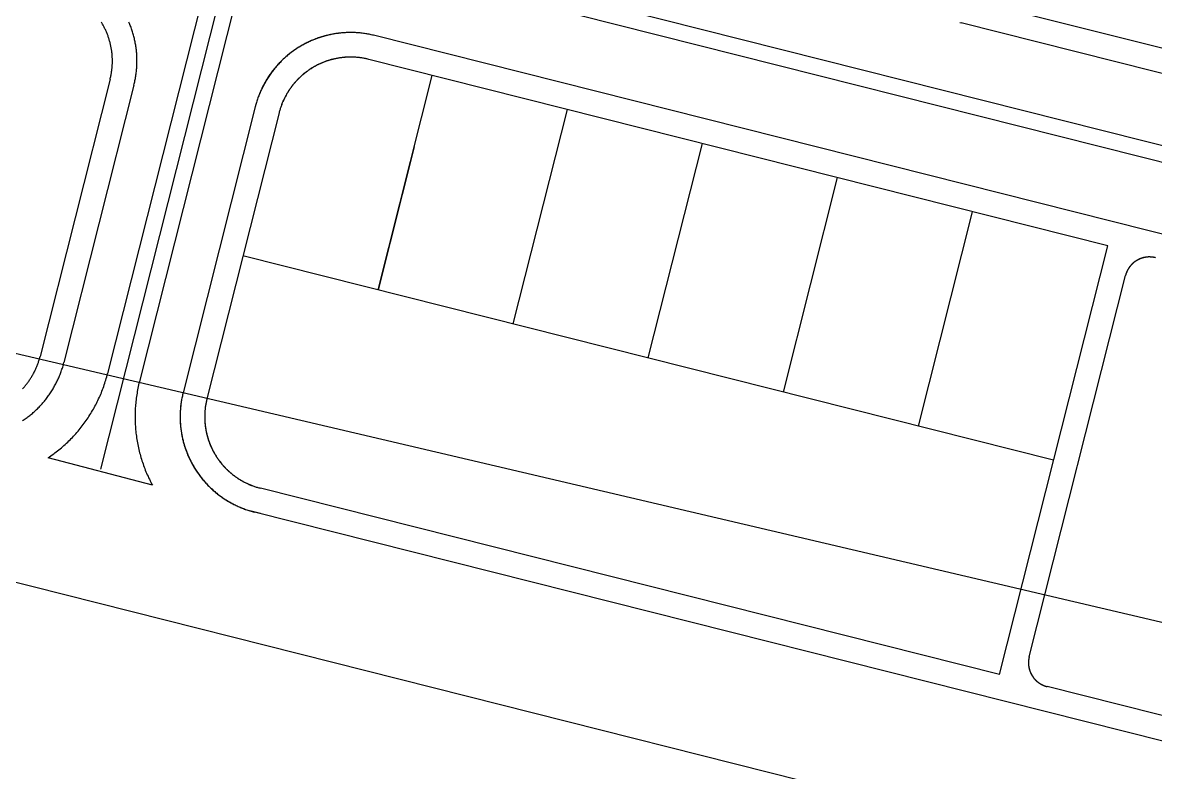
# Model space of a CAD drawing. Header units: metres. Extents: x 680594 to 684853, y 828874 to 830078.
# Drawn here: x 682967.7 to 683105.9, y 829437.3 to 829528.8 of the extents above; entities that cross this region are included whole.
import ezdxf

# ---------------------------------------------------------------- set-up
doc = ezdxf.new("R2010")
doc.units = ezdxf.units.M
doc.layers.add('PLOT_LINES', color=7, linetype='Continuous')

msp = doc.modelspace()

# ---------------------------------------------------------------- linework, layer by layer
at = {"layer": 'PLOT_LINES'}
for points in [[(683025.44, 829665.46), (682977.2, 829474.27)], [(683025.44, 829665.46), (682977.2, 829474.27)], [(683019.59, 829650.44), (682978.08, 829485.94)], [(683019.59, 829650.44), (682978.08, 829485.94)], [(683023.47, 829649.46), (682981.96, 829484.96)], [(683023.47, 829649.46), (682981.96, 829484.96)], [(683285.62, 829468.67), (683001.6, 829540.33)], [(683285.62, 829468.67), (683001.6, 829540.33)], [(683285.13, 829466.73), (683001.12, 829538.4)], [(683285.13, 829466.73), (683001.12, 829538.4)], [(683107.2, 829525.55), (683082.96, 829531.67)], [(683107.2, 829525.55), (683082.96, 829531.67)], [(682978.39, 829521.9), (682978.41, 829522.01), (682978.44, 829522.11), (682978.46, 829522.21), (682978.48, 829522.31), (682978.5, 829522.41), (682978.52, 829522.52), (682978.54, 829522.62), (682978.56, 829522.72), (682978.57, 829522.83), (682978.59, 829522.93), (682978.6, 829523.04), (682978.61, 829523.14), (682978.62, 829523.24), (682978.63, 829523.35), (682978.64, 829523.45), (682978.65, 829523.56), (682978.65, 829523.66), (682978.66, 829523.77), (682978.66, 829523.87), (682978.66, 829523.98), (682978.66, 829524.08), (682978.66, 829524.19), (682978.66, 829524.29), (682978.66, 829524.4), (682978.65, 829524.5), (682978.65, 829524.6), (682978.64, 829524.71), (682978.63, 829524.81), (682978.63, 829524.92), (682978.62, 829525.02), (682978.6, 829525.13), (682978.59, 829525.23), (682978.58, 829525.33), (682978.56, 829525.44), (682978.55, 829525.54), (682978.53, 829525.64), (682978.51, 829525.75), (682978.49, 829525.85), (682978.47, 829525.95), (682978.45, 829526.06), (682978.43, 829526.16), (682978.4, 829526.26), (682978.38, 829526.36), (682978.35, 829526.46), (682978.32, 829526.56), (682978.29, 829526.66), (682978.26, 829526.76), (682978.23, 829526.86), (682978.2, 829526.96), (682978.16, 829527.06), (682978.13, 829527.16), (682978.09, 829527.26), (682978.05, 829527.36), (682978.02, 829527.46), (682977.98, 829527.55), (682977.94, 829527.65), (682977.89, 829527.75), (682977.85, 829527.84), (682977.81, 829527.94), (682977.76, 829528.03), (682977.72, 829528.12), (682977.67, 829528.22), (682977.62, 829528.31), (682977.57, 829528.4), (682977.52, 829528.49), (682977.47, 829528.59), (682977.42, 829528.68), (682977.36, 829528.77), (682977.31, 829528.86)], [(682978.39, 829521.9), (682978.41, 829522.01), (682978.44, 829522.11), (682978.46, 829522.21), (682978.48, 829522.31), (682978.5, 829522.41), (682978.52, 829522.52), (682978.54, 829522.62), (682978.56, 829522.72), (682978.57, 829522.83), (682978.59, 829522.93), (682978.6, 829523.04), (682978.61, 829523.14), (682978.62, 829523.24), (682978.63, 829523.35), (682978.64, 829523.45), (682978.65, 829523.56), (682978.65, 829523.66), (682978.66, 829523.77), (682978.66, 829523.87), (682978.66, 829523.98), (682978.66, 829524.08), (682978.66, 829524.19), (682978.66, 829524.29), (682978.66, 829524.4), (682978.65, 829524.5), (682978.65, 829524.6), (682978.64, 829524.71), (682978.63, 829524.81), (682978.63, 829524.92), (682978.62, 829525.02), (682978.6, 829525.13), (682978.59, 829525.23), (682978.58, 829525.33), (682978.56, 829525.44), (682978.55, 829525.54), (682978.53, 829525.64), (682978.51, 829525.75), (682978.49, 829525.85), (682978.47, 829525.95), (682978.45, 829526.06), (682978.43, 829526.16), (682978.4, 829526.26), (682978.38, 829526.36), (682978.35, 829526.46), (682978.32, 829526.56), (682978.29, 829526.66), (682978.26, 829526.76), (682978.23, 829526.86), (682978.2, 829526.96), (682978.16, 829527.06), (682978.13, 829527.16), (682978.09, 829527.26), (682978.05, 829527.36), (682978.02, 829527.46), (682977.98, 829527.55), (682977.94, 829527.65), (682977.89, 829527.75), (682977.85, 829527.84), (682977.81, 829527.94), (682977.76, 829528.03), (682977.72, 829528.12), (682977.67, 829528.22), (682977.62, 829528.31), (682977.57, 829528.4), (682977.52, 829528.49), (682977.47, 829528.59), (682977.42, 829528.68), (682977.36, 829528.77), (682977.31, 829528.86)], [(682981.3, 829521.17), (682981.33, 829521.31), (682981.36, 829521.44), (682981.39, 829521.58), (682981.42, 829521.71), (682981.45, 829521.85), (682981.47, 829521.99), (682981.5, 829522.13), (682981.52, 829522.26), (682981.54, 829522.4), (682981.56, 829522.54), (682981.58, 829522.68), (682981.59, 829522.82), (682981.61, 829522.96), (682981.62, 829523.1), (682981.63, 829523.24), (682981.64, 829523.37), (682981.65, 829523.51), (682981.65, 829523.65), (682981.66, 829523.79), (682981.66, 829523.93), (682981.66, 829524.07), (682981.66, 829524.21), (682981.66, 829524.35), (682981.66, 829524.49), (682981.65, 829524.63), (682981.64, 829524.77), (682981.64, 829524.91), (682981.63, 829525.05), (682981.61, 829525.19), (682981.6, 829525.33), (682981.59, 829525.47), (682981.57, 829525.61), (682981.55, 829525.74), (682981.53, 829525.88), (682981.51, 829526.02), (682981.49, 829526.16), (682981.46, 829526.3), (682981.44, 829526.43), (682981.41, 829526.57), (682981.38, 829526.71), (682981.35, 829526.84), (682981.31, 829526.98), (682981.28, 829527.11), (682981.24, 829527.25), (682981.21, 829527.38), (682981.17, 829527.52), (682981.13, 829527.65), (682981.09, 829527.78), (682981.04, 829527.92), (682981, 829528.05), (682980.95, 829528.18), (682980.9, 829528.31), (682980.85, 829528.44), (682980.8, 829528.57), (682980.75, 829528.7), (682980.69, 829528.83)], [(682981.3, 829521.17), (682981.33, 829521.31), (682981.36, 829521.44), (682981.39, 829521.58), (682981.42, 829521.71), (682981.45, 829521.85), (682981.47, 829521.99), (682981.5, 829522.13), (682981.52, 829522.26), (682981.54, 829522.4), (682981.56, 829522.54), (682981.58, 829522.68), (682981.59, 829522.82), (682981.61, 829522.96), (682981.62, 829523.1), (682981.63, 829523.24), (682981.64, 829523.37), (682981.65, 829523.51), (682981.65, 829523.65), (682981.66, 829523.79), (682981.66, 829523.93), (682981.66, 829524.07), (682981.66, 829524.21), (682981.66, 829524.35), (682981.66, 829524.49), (682981.65, 829524.63), (682981.64, 829524.77), (682981.64, 829524.91), (682981.63, 829525.05), (682981.61, 829525.19), (682981.6, 829525.33), (682981.59, 829525.47), (682981.57, 829525.61), (682981.55, 829525.74), (682981.53, 829525.88), (682981.51, 829526.02), (682981.49, 829526.16), (682981.46, 829526.3), (682981.44, 829526.43), (682981.41, 829526.57), (682981.38, 829526.71), (682981.35, 829526.84), (682981.31, 829526.98), (682981.28, 829527.11), (682981.24, 829527.25), (682981.21, 829527.38), (682981.17, 829527.52), (682981.13, 829527.65), (682981.09, 829527.78), (682981.04, 829527.92), (682981, 829528.05), (682980.95, 829528.18), (682980.9, 829528.31), (682980.85, 829528.44), (682980.8, 829528.57), (682980.75, 829528.7), (682980.69, 829528.83)], [(683082.09, 829528.79), (683082.22, 829528.76)], [(683082.09, 829528.79), (683082.22, 829528.76)], [(683209.16, 829496.73), (683082.22, 829528.76)], [(683209.16, 829496.73), (683082.22, 829528.76)], [(683010.67, 829527.22), (683010.53, 829527.25), (683010.4, 829527.28), (683010.26, 829527.31), (683010.12, 829527.34), (683009.98, 829527.37), (683009.85, 829527.4), (683009.71, 829527.42), (683009.57, 829527.44), (683009.43, 829527.46), (683009.29, 829527.48), (683009.15, 829527.5), (683009.01, 829527.51), (683008.87, 829527.53), (683008.73, 829527.54), (683008.59, 829527.55), (683008.45, 829527.56), (683008.31, 829527.57), (683008.17, 829527.57), (683008.03, 829527.58), (683007.89, 829527.58), (683007.75, 829527.58), (683007.61, 829527.58), (683007.47, 829527.58), (683007.32, 829527.58), (683007.18, 829527.57), (683007.04, 829527.56), (683006.9, 829527.55), (683006.76, 829527.54), (683006.62, 829527.53), (683006.48, 829527.52), (683006.34, 829527.5), (683006.2, 829527.48), (683006.06, 829527.47), (683005.93, 829527.45), (683005.79, 829527.42), (683005.65, 829527.4), (683005.51, 829527.37), (683005.37, 829527.35), (683005.23, 829527.32), (683005.1, 829527.29), (683004.96, 829527.26), (683004.82, 829527.22), (683004.69, 829527.19), (683004.55, 829527.15), (683004.41, 829527.11), (683004.28, 829527.07), (683004.15, 829527.03), (683004.01, 829526.99), (683003.88, 829526.95), (683003.74, 829526.9), (683003.61, 829526.85), (683003.48, 829526.8), (683003.35, 829526.75), (683003.22, 829526.7), (683003.09, 829526.65), (683002.96, 829526.59), (683002.83, 829526.54), (683002.7, 829526.48), (683002.58, 829526.42), (683002.45, 829526.36), (683002.32, 829526.29), (683002.2, 829526.23), (683002.07, 829526.16), (683001.95, 829526.1), (683001.83, 829526.03), (683001.7, 829525.96), (683001.58, 829525.89), (683001.46, 829525.81), (683001.34, 829525.74), (683001.22, 829525.66), (683001.11, 829525.59), (683000.99, 829525.51), (683000.87, 829525.43), (683000.76, 829525.35), (683000.65, 829525.26), (683000.53, 829525.18), (683000.42, 829525.1), (683000.31, 829525.01), (683000.2, 829524.92), (683000.09, 829524.83), (682999.98, 829524.74), (682999.88, 829524.65), (682999.77, 829524.56), (682999.67, 829524.46), (682999.56, 829524.37), (682999.46, 829524.27), (682999.36, 829524.18), (682999.26, 829524.08), (682999.16, 829523.98), (682999.06, 829523.88), (682998.96, 829523.77), (682998.87, 829523.67), (682998.77, 829523.57), (682998.68, 829523.46), (682998.59, 829523.35), (682998.5, 829523.25), (682998.41, 829523.14), (682998.32, 829523.03), (682998.24, 829522.92), (682998.15, 829522.8), (682998.07, 829522.69), (682997.98, 829522.58), (682997.9, 829522.46), (682997.82, 829522.35), (682997.74, 829522.23), (682997.67, 829522.11), (682997.59, 829521.99), (682997.52, 829521.88), (682997.44, 829521.75), (682997.37, 829521.63), (682997.3, 829521.51), (682997.23, 829521.39), (682997.17, 829521.27), (682997.1, 829521.14), (682997.04, 829521.02), (682996.97, 829520.89), (682996.91, 829520.76), (682996.85, 829520.64), (682996.79, 829520.51), (682996.74, 829520.38), (682996.68, 829520.25), (682996.63, 829520.12), (682996.57, 829519.99), (682996.52, 829519.86), (682996.47, 829519.73), (682996.43, 829519.6), (682996.38, 829519.46), (682996.33, 829519.33), (682996.29, 829519.2), (682996.25, 829519.06), (682996.21, 829518.93), (682996.17, 829518.79), (682996.13, 829518.66), (682996.1, 829518.52)], [(683010.67, 829527.22), (683010.54, 829527.25), (683010.4, 829527.28), (683010.26, 829527.31), (683010.13, 829527.34), (683009.99, 829527.37), (683009.85, 829527.39), (683009.71, 829527.42), (683009.58, 829527.44), (683009.44, 829527.46), (683009.3, 829527.48), (683009.16, 829527.5), (683009.02, 829527.51), (683008.88, 829527.53), (683008.74, 829527.54), (683008.61, 829527.55), (683008.47, 829527.56), (683008.33, 829527.57), (683008.19, 829527.57), (683008.05, 829527.58), (683007.91, 829527.58), (683007.77, 829527.58), (683007.63, 829527.58), (683007.49, 829527.58), (683007.35, 829527.58), (683007.21, 829527.57), (683007.07, 829527.56), (683006.93, 829527.56), (683006.79, 829527.55), (683006.65, 829527.53), (683006.51, 829527.52), (683006.38, 829527.51), (683006.24, 829527.49), (683006.1, 829527.47), (683005.96, 829527.45), (683005.82, 829527.43), (683005.68, 829527.41), (683005.55, 829527.38), (683005.41, 829527.36), (683005.27, 829527.33), (683005.14, 829527.3), (683005, 829527.27), (683004.86, 829527.23), (683004.73, 829527.2), (683004.59, 829527.16), (683004.46, 829527.13), (683004.33, 829527.09), (683004.19, 829527.05), (683004.06, 829527.01), (683003.93, 829526.96), (683003.79, 829526.92), (683003.66, 829526.87), (683003.53, 829526.82), (683003.4, 829526.77), (683003.27, 829526.72), (683003.14, 829526.67), (683003.01, 829526.61), (683002.88, 829526.56), (683002.76, 829526.5), (683002.63, 829526.44), (683002.5, 829526.38), (683002.38, 829526.32), (683002.25, 829526.26), (683002.13, 829526.19), (683002.01, 829526.13), (683001.89, 829526.06), (683001.76, 829525.99), (683001.64, 829525.92), (683001.52, 829525.85), (683001.4, 829525.78), (683001.29, 829525.7), (683001.17, 829525.63), (683001.05, 829525.55), (683000.94, 829525.47), (683000.82, 829525.39), (683000.71, 829525.31), (683000.6, 829525.23), (683000.48, 829525.14), (683000.37, 829525.06), (683000.26, 829524.97), (683000.16, 829524.89), (683000.05, 829524.8), (682999.94, 829524.71), (682999.83, 829524.62), (682999.73, 829524.52), (682999.63, 829524.43), (682999.52, 829524.33), (682999.42, 829524.24), (682999.32, 829524.14), (682999.22, 829524.04), (682999.13, 829523.94), (682999.03, 829523.84), (682998.93, 829523.74), (682998.84, 829523.64), (682998.75, 829523.53), (682998.65, 829523.43), (682998.56, 829523.32), (682998.47, 829523.22), (682998.39, 829523.11), (682998.3, 829523), (682998.21, 829522.89), (682998.13, 829522.78), (682998.05, 829522.66), (682997.96, 829522.55), (682997.88, 829522.44), (682997.81, 829522.32), (682997.73, 829522.21), (682997.65, 829522.09), (682997.58, 829521.97), (682997.5, 829521.85), (682997.43, 829521.73), (682997.36, 829521.61), (682997.29, 829521.49), (682997.22, 829521.37), (682997.16, 829521.25), (682997.09, 829521.12), (682997.03, 829521), (682996.96, 829520.87), (682996.9, 829520.75), (682996.84, 829520.62), (682996.79, 829520.49), (682996.73, 829520.37), (682996.67, 829520.24), (682996.62, 829520.11), (682996.57, 829519.98), (682996.52, 829519.85), (682996.47, 829519.72), (682996.42, 829519.59), (682996.38, 829519.46), (682996.33, 829519.32), (682996.29, 829519.19), (682996.25, 829519.06), (682996.21, 829518.92), (682996.17, 829518.79), (682996.13, 829518.65), (682996.1, 829518.52)], [(683271.41, 829461.42), (683010.67, 829527.22)], [(683271.41, 829461.42), (683010.67, 829527.22)], [(683009.94, 829524.31), (683009.83, 829524.33), (683009.73, 829524.36), (683009.63, 829524.38), (683009.53, 829524.4), (683009.42, 829524.42), (683009.32, 829524.44), (683009.21, 829524.46), (683009.11, 829524.48), (683009.01, 829524.49), (683008.9, 829524.51), (683008.8, 829524.52), (683008.69, 829524.53), (683008.59, 829524.54), (683008.48, 829524.55), (683008.38, 829524.56), (683008.27, 829524.57), (683008.17, 829524.57), (683008.06, 829524.58), (683007.95, 829524.58), (683007.85, 829524.58), (683007.74, 829524.58), (683007.64, 829524.58), (683007.53, 829524.58), (683007.43, 829524.58), (683007.32, 829524.57), (683007.22, 829524.57), (683007.11, 829524.56), (683007.01, 829524.55), (683006.9, 829524.54), (683006.8, 829524.53), (683006.69, 829524.52), (683006.59, 829524.51), (683006.48, 829524.5), (683006.38, 829524.48), (683006.27, 829524.46), (683006.17, 829524.45), (683006.07, 829524.43), (683005.96, 829524.41), (683005.86, 829524.39), (683005.76, 829524.36), (683005.65, 829524.34), (683005.55, 829524.31), (683005.45, 829524.29), (683005.35, 829524.26), (683005.24, 829524.23), (683005.14, 829524.2), (683005.04, 829524.17), (683004.94, 829524.14), (683004.84, 829524.11), (683004.74, 829524.07), (683004.64, 829524.04), (683004.54, 829524), (683004.45, 829523.96), (683004.35, 829523.92), (683004.25, 829523.88), (683004.15, 829523.84), (683004.06, 829523.8), (683003.96, 829523.75), (683003.87, 829523.71), (683003.77, 829523.66), (683003.68, 829523.62), (683003.58, 829523.57), (683003.49, 829523.52), (683003.4, 829523.47), (683003.3, 829523.42), (683003.21, 829523.36), (683003.12, 829523.31), (683003.03, 829523.26), (683002.94, 829523.2), (683002.85, 829523.14), (683002.76, 829523.09), (683002.68, 829523.03), (683002.59, 829522.97), (683002.5, 829522.91), (683002.42, 829522.84), (683002.33, 829522.78), (683002.25, 829522.72), (683002.17, 829522.65), (683002.08, 829522.59), (683002, 829522.52), (683001.92, 829522.45), (683001.84, 829522.38), (683001.76, 829522.31), (683001.68, 829522.24), (683001.61, 829522.17), (683001.53, 829522.1), (683001.45, 829522.03), (683001.38, 829521.95), (683001.3, 829521.88), (683001.23, 829521.8), (683001.16, 829521.73), (683001.09, 829521.65), (683001.01, 829521.57), (683000.95, 829521.49), (683000.88, 829521.41), (683000.81, 829521.33), (683000.74, 829521.25), (683000.68, 829521.17), (683000.61, 829521.08), (683000.55, 829521), (683000.48, 829520.91), (683000.42, 829520.83), (683000.36, 829520.74), (683000.3, 829520.66), (683000.24, 829520.57), (683000.18, 829520.48), (683000.13, 829520.39), (683000.07, 829520.3), (683000.02, 829520.21), (682999.96, 829520.12), (682999.91, 829520.03), (682999.86, 829519.94), (682999.81, 829519.85), (682999.76, 829519.75), (682999.71, 829519.66), (682999.66, 829519.56), (682999.62, 829519.47), (682999.57, 829519.37), (682999.53, 829519.28), (682999.49, 829519.18), (682999.44, 829519.08), (682999.4, 829518.99), (682999.36, 829518.89), (682999.33, 829518.79), (682999.29, 829518.69), (682999.25, 829518.59), (682999.22, 829518.49), (682999.18, 829518.39), (682999.15, 829518.29), (682999.12, 829518.19), (682999.09, 829518.09), (682999.06, 829517.99), (682999.03, 829517.89), (682999.01, 829517.78)], [(683009.94, 829524.31), (683009.84, 829524.33), (683009.73, 829524.36), (683009.63, 829524.38), (683009.53, 829524.4), (683009.43, 829524.42), (683009.32, 829524.44), (683009.22, 829524.46), (683009.12, 829524.48), (683009.01, 829524.49), (683008.91, 829524.51), (683008.8, 829524.52), (683008.7, 829524.53), (683008.6, 829524.54), (683008.49, 829524.55), (683008.39, 829524.56), (683008.28, 829524.57), (683008.18, 829524.57), (683008.07, 829524.58), (683007.97, 829524.58), (683007.86, 829524.58), (683007.76, 829524.58), (683007.66, 829524.58), (683007.55, 829524.58), (683007.45, 829524.58), (683007.34, 829524.57), (683007.24, 829524.57), (683007.13, 829524.56), (683007.03, 829524.56), (683006.92, 829524.55), (683006.82, 829524.54), (683006.72, 829524.52), (683006.61, 829524.51), (683006.51, 829524.5), (683006.4, 829524.48), (683006.3, 829524.47), (683006.2, 829524.45), (683006.09, 829524.43), (683005.99, 829524.41), (683005.89, 829524.39), (683005.79, 829524.37), (683005.68, 829524.35), (683005.58, 829524.32), (683005.48, 829524.3), (683005.38, 829524.27), (683005.28, 829524.24), (683005.18, 829524.21), (683005.08, 829524.18), (683004.98, 829524.15), (683004.88, 829524.12), (683004.78, 829524.08), (683004.68, 829524.05), (683004.58, 829524.01), (683004.48, 829523.98), (683004.39, 829523.94), (683004.29, 829523.9), (683004.19, 829523.86), (683004.1, 829523.82), (683004, 829523.77), (683003.91, 829523.73), (683003.81, 829523.68), (683003.72, 829523.64), (683003.62, 829523.59), (683003.53, 829523.54), (683003.44, 829523.49), (683003.35, 829523.44), (683003.26, 829523.39), (683003.17, 829523.34), (683003.08, 829523.28), (683002.99, 829523.23), (683002.9, 829523.17), (683002.81, 829523.12), (683002.72, 829523.06), (683002.64, 829523), (683002.55, 829522.94), (683002.47, 829522.88), (683002.38, 829522.82), (683002.3, 829522.75), (683002.21, 829522.69), (683002.13, 829522.63), (683002.05, 829522.56), (683001.97, 829522.49), (683001.89, 829522.43), (683001.81, 829522.36), (683001.73, 829522.29), (683001.65, 829522.22), (683001.58, 829522.15), (683001.5, 829522.07), (683001.43, 829522), (683001.35, 829521.93), (683001.28, 829521.85), (683001.21, 829521.78), (683001.13, 829521.7), (683001.06, 829521.62), (683000.99, 829521.55), (683000.92, 829521.47), (683000.86, 829521.39), (683000.79, 829521.31), (683000.72, 829521.23), (683000.66, 829521.14), (683000.59, 829521.06), (683000.53, 829520.98), (683000.47, 829520.89), (683000.41, 829520.81), (683000.35, 829520.72), (683000.29, 829520.64), (683000.23, 829520.55), (683000.17, 829520.46), (683000.12, 829520.37), (683000.06, 829520.28), (683000.01, 829520.2), (682999.95, 829520.1), (682999.9, 829520.01), (682999.85, 829519.92), (682999.8, 829519.83), (682999.75, 829519.74), (682999.7, 829519.64), (682999.66, 829519.55), (682999.61, 829519.46), (682999.57, 829519.36), (682999.52, 829519.27), (682999.48, 829519.17), (682999.44, 829519.07), (682999.4, 829518.98), (682999.36, 829518.88), (682999.32, 829518.78), (682999.29, 829518.68), (682999.25, 829518.59), (682999.22, 829518.49), (682999.18, 829518.39), (682999.15, 829518.29), (682999.12, 829518.19), (682999.09, 829518.09), (682999.06, 829517.99), (682999.03, 829517.89), (682999.01, 829517.78)], [(683100.11, 829501.56), (683009.94, 829524.31)], [(683100.11, 829501.56), (683009.94, 829524.31)], [(682978.39, 829521.9), (682969.84, 829488.02)], [(682978.39, 829521.9), (682969.84, 829488.02)], [(683011.09, 829496.17), (683017.69, 829522.35)], [(683011.09, 829496.17), (683017.69, 829522.35)], [(682981.3, 829521.17), (682972.75, 829487.28)], [(682981.3, 829521.17), (682972.75, 829487.28)], [(682996.1, 829518.52), (682987.29, 829483.61)], [(682996.1, 829518.52), (682987.29, 829483.61)], [(682999.01, 829517.78), (682990.2, 829482.88)], [(682999.01, 829517.78), (682990.2, 829482.88)], [(683027.57, 829492.01), (683034.18, 829518.19)], [(683027.57, 829492.01), (683034.18, 829518.19)], [(683015.49, 829513.63), (683011.09, 829496.17)], [(683015.49, 829513.63), (683011.09, 829496.17)], [(683044.05, 829487.85), (683050.66, 829514.03)], [(683044.05, 829487.85), (683050.66, 829514.03)], [(683060.54, 829483.69), (683067.14, 829509.87)], [(683060.54, 829483.69), (683067.14, 829509.87)], [(682890.13, 829506.41), (683379.65, 829391.56)], [(682890.13, 829506.41), (683379.65, 829391.56)], [(683077.02, 829479.54), (683083.63, 829505.71)], [(683077.02, 829479.54), (683083.63, 829505.71)], [(683086.9, 829449.2), (683100.11, 829501.56)], [(683086.9, 829449.2), (683100.11, 829501.56)], [(683093.5, 829475.38), (682994.6, 829500.33)], [(683093.5, 829475.38), (682994.6, 829500.33)], [(683105.93, 829500.09), (683105.89, 829500.1), (683105.86, 829500.1), (683105.83, 829500.11), (683105.79, 829500.12), (683105.76, 829500.13), (683105.72, 829500.13), (683105.69, 829500.14), (683105.65, 829500.14), (683105.62, 829500.15), (683105.58, 829500.15), (683105.55, 829500.16), (683105.51, 829500.16), (683105.48, 829500.16), (683105.44, 829500.17), (683105.41, 829500.17), (683105.37, 829500.17), (683105.34, 829500.17), (683105.3, 829500.18), (683105.27, 829500.18), (683105.23, 829500.18), (683105.2, 829500.18), (683105.16, 829500.18), (683105.13, 829500.18), (683105.09, 829500.18), (683105.06, 829500.18), (683105.02, 829500.17), (683104.99, 829500.17), (683104.95, 829500.17), (683104.92, 829500.17), (683104.88, 829500.16), (683104.85, 829500.16), (683104.81, 829500.15), (683104.78, 829500.15), (683104.74, 829500.14), (683104.71, 829500.14), (683104.67, 829500.13), (683104.64, 829500.13), (683104.6, 829500.12), (683104.57, 829500.11), (683104.53, 829500.1), (683104.5, 829500.1), (683104.47, 829500.09), (683104.43, 829500.08), (683104.4, 829500.07), (683104.36, 829500.06), (683104.33, 829500.05), (683104.3, 829500.04), (683104.26, 829500.03), (683104.23, 829500.02), (683104.2, 829500.01), (683104.16, 829500), (683104.13, 829499.98), (683104.1, 829499.97), (683104.06, 829499.96), (683104.03, 829499.94), (683104, 829499.93), (683103.97, 829499.92), (683103.94, 829499.9), (683103.9, 829499.89), (683103.87, 829499.87), (683103.84, 829499.86), (683103.81, 829499.84), (683103.78, 829499.82), (683103.75, 829499.81), (683103.72, 829499.79), (683103.69, 829499.77), (683103.66, 829499.75), (683103.63, 829499.74), (683103.6, 829499.72), (683103.57, 829499.7), (683103.54, 829499.68), (683103.51, 829499.66), (683103.48, 829499.64), (683103.45, 829499.62), (683103.42, 829499.6), (683103.39, 829499.58), (683103.37, 829499.56), (683103.34, 829499.54), (683103.31, 829499.51), (683103.28, 829499.49), (683103.26, 829499.47), (683103.23, 829499.45), (683103.2, 829499.42), (683103.18, 829499.4), (683103.15, 829499.38), (683103.13, 829499.35), (683103.1, 829499.33), (683103.07, 829499.3), (683103.05, 829499.28), (683103.03, 829499.25), (683103, 829499.23), (683102.98, 829499.2), (683102.95, 829499.17), (683102.93, 829499.15), (683102.91, 829499.12), (683102.89, 829499.09), (683102.86, 829499.07), (683102.84, 829499.04), (683102.82, 829499.01), (683102.8, 829498.98), (683102.78, 829498.96), (683102.76, 829498.93), (683102.74, 829498.9), (683102.72, 829498.87), (683102.7, 829498.84), (683102.68, 829498.81), (683102.66, 829498.78), (683102.64, 829498.75), (683102.62, 829498.72), (683102.6, 829498.69), (683102.59, 829498.66), (683102.57, 829498.63), (683102.55, 829498.6), (683102.54, 829498.57), (683102.52, 829498.54), (683102.5, 829498.51), (683102.49, 829498.47), (683102.47, 829498.44), (683102.46, 829498.41), (683102.44, 829498.38), (683102.43, 829498.35), (683102.42, 829498.31), (683102.4, 829498.28), (683102.39, 829498.25), (683102.38, 829498.21), (683102.37, 829498.18), (683102.35, 829498.15), (683102.34, 829498.12), (683102.33, 829498.08), (683102.32, 829498.05), (683102.31, 829498.01), (683102.3, 829497.98), (683102.29, 829497.95), (683102.29, 829497.91)], [(683105.93, 829500.09), (683105.89, 829500.1), (683105.86, 829500.1), (683105.83, 829500.11), (683105.79, 829500.12), (683105.76, 829500.12), (683105.72, 829500.13), (683105.69, 829500.14), (683105.65, 829500.14), (683105.62, 829500.15), (683105.59, 829500.15), (683105.55, 829500.16), (683105.52, 829500.16), (683105.48, 829500.16), (683105.45, 829500.17), (683105.41, 829500.17), (683105.38, 829500.17), (683105.34, 829500.17), (683105.31, 829500.18), (683105.27, 829500.18), (683105.24, 829500.18), (683105.2, 829500.18), (683105.17, 829500.18), (683105.13, 829500.18), (683105.1, 829500.18), (683105.06, 829500.18), (683105.03, 829500.17), (683104.99, 829500.17), (683104.96, 829500.17), (683104.92, 829500.17), (683104.89, 829500.16), (683104.85, 829500.16), (683104.82, 829500.15), (683104.78, 829500.15), (683104.75, 829500.15), (683104.72, 829500.14), (683104.68, 829500.13), (683104.65, 829500.13), (683104.61, 829500.12), (683104.58, 829500.11), (683104.54, 829500.11), (683104.51, 829500.1), (683104.48, 829500.09), (683104.44, 829500.08), (683104.41, 829500.07), (683104.38, 829500.06), (683104.34, 829500.05), (683104.31, 829500.04), (683104.27, 829500.03), (683104.24, 829500.02), (683104.21, 829500.01), (683104.18, 829500), (683104.14, 829499.99), (683104.11, 829499.98), (683104.08, 829499.96), (683104.05, 829499.95), (683104.01, 829499.94), (683103.98, 829499.92), (683103.95, 829499.91), (683103.92, 829499.89), (683103.89, 829499.88), (683103.86, 829499.86), (683103.82, 829499.85), (683103.79, 829499.83), (683103.76, 829499.81), (683103.73, 829499.8), (683103.7, 829499.78), (683103.67, 829499.76), (683103.64, 829499.75), (683103.61, 829499.73), (683103.58, 829499.71), (683103.55, 829499.69), (683103.52, 829499.67), (683103.49, 829499.65), (683103.47, 829499.63), (683103.44, 829499.61), (683103.41, 829499.59), (683103.38, 829499.57), (683103.35, 829499.55), (683103.33, 829499.53), (683103.3, 829499.5), (683103.27, 829499.48), (683103.25, 829499.46), (683103.22, 829499.44), (683103.19, 829499.41), (683103.17, 829499.39), (683103.14, 829499.37), (683103.12, 829499.34), (683103.09, 829499.32), (683103.07, 829499.29), (683103.04, 829499.27), (683103.02, 829499.24), (683102.99, 829499.22), (683102.97, 829499.19), (683102.95, 829499.17), (683102.92, 829499.14), (683102.9, 829499.11), (683102.88, 829499.09), (683102.86, 829499.06), (683102.84, 829499.03), (683102.81, 829499), (683102.79, 829498.98), (683102.77, 829498.95), (683102.75, 829498.92), (683102.73, 829498.89), (683102.71, 829498.86), (683102.69, 829498.83), (683102.67, 829498.8), (683102.65, 829498.78), (683102.64, 829498.75), (683102.62, 829498.72), (683102.6, 829498.69), (683102.58, 829498.66), (683102.57, 829498.62), (683102.55, 829498.59), (683102.53, 829498.56), (683102.52, 829498.53), (683102.5, 829498.5), (683102.49, 829498.47), (683102.47, 829498.44), (683102.46, 829498.41), (683102.44, 829498.37), (683102.43, 829498.34), (683102.42, 829498.31), (683102.4, 829498.28), (683102.39, 829498.25), (683102.38, 829498.21), (683102.37, 829498.18), (683102.35, 829498.15), (683102.34, 829498.11), (683102.33, 829498.08), (683102.32, 829498.05), (683102.31, 829498.01), (683102.3, 829497.98), (683102.29, 829497.95), (683102.29, 829497.91)], [(683090.54, 829451.37), (683102.29, 829497.91)], [(683090.54, 829451.37), (683102.29, 829497.91)], [(682967.68, 829480.17), (682967.79, 829480.25), (682967.91, 829480.33), (682968.02, 829480.41), (682968.14, 829480.49), (682968.25, 829480.57), (682968.36, 829480.66), (682968.47, 829480.74), (682968.58, 829480.83), (682968.69, 829480.92), (682968.8, 829481), (682968.91, 829481.09), (682969.01, 829481.19), (682969.12, 829481.28), (682969.22, 829481.37), (682969.32, 829481.47), (682969.42, 829481.56), (682969.52, 829481.66), (682969.62, 829481.76), (682969.72, 829481.86), (682969.82, 829481.96), (682969.91, 829482.06), (682970.01, 829482.16), (682970.1, 829482.27), (682970.19, 829482.37), (682970.28, 829482.48), (682970.37, 829482.59), (682970.46, 829482.7), (682970.55, 829482.8), (682970.63, 829482.91), (682970.72, 829483.03), (682970.8, 829483.14), (682970.88, 829483.25), (682970.96, 829483.37), (682971.04, 829483.48), (682971.12, 829483.6), (682971.2, 829483.71), (682971.27, 829483.83), (682971.34, 829483.95), (682971.42, 829484.07), (682971.49, 829484.19), (682971.56, 829484.31), (682971.62, 829484.43), (682971.69, 829484.56), (682971.76, 829484.68), (682971.82, 829484.8), (682971.88, 829484.93), (682971.94, 829485.05), (682972, 829485.18), (682972.06, 829485.31), (682972.12, 829485.43), (682972.17, 829485.56), (682972.23, 829485.69), (682972.28, 829485.82), (682972.33, 829485.95), (682972.38, 829486.08), (682972.42, 829486.21), (682972.47, 829486.35), (682972.51, 829486.48), (682972.56, 829486.61), (682972.6, 829486.74), (682972.64, 829486.88), (682972.68, 829487.01), (682972.71, 829487.15), (682972.75, 829487.28)], [(682967.68, 829480.17), (682967.79, 829480.25), (682967.91, 829480.33), (682968.02, 829480.41), (682968.14, 829480.49), (682968.25, 829480.57), (682968.36, 829480.66), (682968.47, 829480.74), (682968.58, 829480.83), (682968.69, 829480.92), (682968.8, 829481), (682968.91, 829481.09), (682969.01, 829481.19), (682969.12, 829481.28), (682969.22, 829481.37), (682969.32, 829481.47), (682969.42, 829481.56), (682969.52, 829481.66), (682969.62, 829481.76), (682969.72, 829481.86), (682969.82, 829481.96), (682969.91, 829482.06), (682970.01, 829482.16), (682970.1, 829482.27), (682970.19, 829482.37), (682970.28, 829482.48), (682970.37, 829482.59), (682970.46, 829482.7), (682970.55, 829482.8), (682970.63, 829482.91), (682970.72, 829483.03), (682970.8, 829483.14), (682970.88, 829483.25), (682970.96, 829483.37), (682971.04, 829483.48), (682971.12, 829483.6), (682971.2, 829483.71), (682971.27, 829483.83), (682971.34, 829483.95), (682971.42, 829484.07), (682971.49, 829484.19), (682971.56, 829484.31), (682971.62, 829484.43), (682971.69, 829484.56), (682971.76, 829484.68), (682971.82, 829484.8), (682971.88, 829484.93), (682971.94, 829485.05), (682972, 829485.18), (682972.06, 829485.31), (682972.12, 829485.43), (682972.17, 829485.56), (682972.23, 829485.69), (682972.28, 829485.82), (682972.33, 829485.95), (682972.38, 829486.08), (682972.42, 829486.21), (682972.47, 829486.35), (682972.51, 829486.48), (682972.56, 829486.61), (682972.6, 829486.74), (682972.64, 829486.88), (682972.68, 829487.01), (682972.71, 829487.15), (682972.75, 829487.28)], [(682967.71, 829484.1), (682967.78, 829484.18), (682967.85, 829484.26), (682967.92, 829484.33), (682967.99, 829484.41), (682968.06, 829484.49), (682968.12, 829484.58), (682968.19, 829484.66), (682968.25, 829484.74), (682968.32, 829484.82), (682968.38, 829484.91), (682968.44, 829484.99), (682968.5, 829485.08), (682968.56, 829485.17), (682968.62, 829485.25), (682968.67, 829485.34), (682968.73, 829485.43), (682968.79, 829485.52), (682968.84, 829485.61), (682968.89, 829485.7), (682968.95, 829485.79), (682969, 829485.88), (682969.05, 829485.97), (682969.1, 829486.06), (682969.14, 829486.16), (682969.19, 829486.25), (682969.24, 829486.35), (682969.28, 829486.44), (682969.32, 829486.54), (682969.37, 829486.63), (682969.41, 829486.73), (682969.45, 829486.82), (682969.49, 829486.92), (682969.52, 829487.02), (682969.56, 829487.12), (682969.6, 829487.22), (682969.63, 829487.31), (682969.66, 829487.41), (682969.7, 829487.51), (682969.73, 829487.61), (682969.76, 829487.71), (682969.78, 829487.81), (682969.81, 829487.92), (682969.84, 829488.02)], [(682967.71, 829484.1), (682967.78, 829484.18), (682967.85, 829484.26), (682967.92, 829484.33), (682967.99, 829484.41), (682968.06, 829484.49), (682968.12, 829484.58), (682968.19, 829484.66), (682968.25, 829484.74), (682968.32, 829484.82), (682968.38, 829484.91), (682968.44, 829484.99), (682968.5, 829485.08), (682968.56, 829485.17), (682968.62, 829485.25), (682968.67, 829485.34), (682968.73, 829485.43), (682968.79, 829485.52), (682968.84, 829485.61), (682968.89, 829485.7), (682968.95, 829485.79), (682969, 829485.88), (682969.05, 829485.97), (682969.1, 829486.06), (682969.14, 829486.16), (682969.19, 829486.25), (682969.24, 829486.35), (682969.28, 829486.44), (682969.32, 829486.54), (682969.37, 829486.63), (682969.41, 829486.73), (682969.45, 829486.82), (682969.49, 829486.92), (682969.52, 829487.02), (682969.56, 829487.12), (682969.6, 829487.22), (682969.63, 829487.31), (682969.66, 829487.41), (682969.7, 829487.51), (682969.73, 829487.61), (682969.76, 829487.71), (682969.78, 829487.81), (682969.81, 829487.92), (682969.84, 829488.02)], [(682970.83, 829475.66), (682971, 829475.78), (682971.17, 829475.9), (682971.33, 829476.01), (682971.5, 829476.13), (682971.66, 829476.26), (682971.82, 829476.38), (682971.98, 829476.51), (682972.14, 829476.63), (682972.3, 829476.76), (682972.46, 829476.89), (682972.61, 829477.03), (682972.76, 829477.16), (682972.92, 829477.3), (682973.07, 829477.44), (682973.21, 829477.58), (682973.36, 829477.72), (682973.51, 829477.86), (682973.65, 829478.01), (682973.79, 829478.16), (682973.93, 829478.31), (682974.07, 829478.46), (682974.21, 829478.61), (682974.34, 829478.76), (682974.47, 829478.92), (682974.6, 829479.07), (682974.73, 829479.23), (682974.86, 829479.39), (682974.99, 829479.55), (682975.11, 829479.71), (682975.23, 829479.88), (682975.35, 829480.04), (682975.47, 829480.21), (682975.58, 829480.38), (682975.7, 829480.55), (682975.81, 829480.72), (682975.92, 829480.89), (682976.03, 829481.06), (682976.13, 829481.24), (682976.24, 829481.42), (682976.34, 829481.59), (682976.44, 829481.77), (682976.53, 829481.95), (682976.63, 829482.13), (682976.72, 829482.31), (682976.81, 829482.49), (682976.9, 829482.68), (682976.99, 829482.86), (682977.08, 829483.05), (682977.16, 829483.24), (682977.24, 829483.42), (682977.32, 829483.61), (682977.39, 829483.8), (682977.47, 829483.99), (682977.54, 829484.18), (682977.61, 829484.37), (682977.67, 829484.57), (682977.74, 829484.76), (682977.8, 829484.96), (682977.86, 829485.15), (682977.92, 829485.35), (682977.98, 829485.54), (682978.03, 829485.74), (682978.08, 829485.94)], [(682970.83, 829475.66), (682971, 829475.78), (682971.17, 829475.9), (682971.33, 829476.01), (682971.5, 829476.13), (682971.66, 829476.26), (682971.82, 829476.38), (682971.98, 829476.51), (682972.14, 829476.63), (682972.3, 829476.76), (682972.46, 829476.89), (682972.61, 829477.03), (682972.76, 829477.16), (682972.92, 829477.3), (682973.07, 829477.44), (682973.21, 829477.58), (682973.36, 829477.72), (682973.51, 829477.86), (682973.65, 829478.01), (682973.79, 829478.16), (682973.93, 829478.31), (682974.07, 829478.46), (682974.21, 829478.61), (682974.34, 829478.76), (682974.47, 829478.92), (682974.6, 829479.07), (682974.73, 829479.23), (682974.86, 829479.39), (682974.99, 829479.55), (682975.11, 829479.71), (682975.23, 829479.88), (682975.35, 829480.04), (682975.47, 829480.21), (682975.58, 829480.38), (682975.7, 829480.55), (682975.81, 829480.72), (682975.92, 829480.89), (682976.03, 829481.06), (682976.13, 829481.24), (682976.24, 829481.42), (682976.34, 829481.59), (682976.44, 829481.77), (682976.53, 829481.95), (682976.63, 829482.13), (682976.72, 829482.31), (682976.81, 829482.49), (682976.9, 829482.68), (682976.99, 829482.86), (682977.08, 829483.05), (682977.16, 829483.24), (682977.24, 829483.42), (682977.32, 829483.61), (682977.39, 829483.8), (682977.47, 829483.99), (682977.54, 829484.18), (682977.61, 829484.37), (682977.67, 829484.57), (682977.74, 829484.76), (682977.8, 829484.96), (682977.86, 829485.15), (682977.92, 829485.35), (682977.98, 829485.54), (682978.03, 829485.74), (682978.08, 829485.94)], [(682981.96, 829484.96), (682981.91, 829484.76), (682981.86, 829484.56), (682981.82, 829484.36), (682981.78, 829484.16), (682981.74, 829483.96), (682981.7, 829483.76), (682981.67, 829483.56), (682981.63, 829483.36), (682981.6, 829483.16), (682981.58, 829482.96), (682981.55, 829482.76), (682981.53, 829482.55), (682981.51, 829482.35), (682981.49, 829482.15), (682981.47, 829481.95), (682981.46, 829481.74), (682981.45, 829481.54), (682981.44, 829481.34), (682981.43, 829481.13), (682981.43, 829480.93), (682981.43, 829480.72), (682981.43, 829480.52), (682981.43, 829480.32), (682981.44, 829480.11), (682981.44, 829479.91), (682981.45, 829479.71), (682981.47, 829479.5), (682981.48, 829479.3), (682981.5, 829479.1), (682981.52, 829478.89), (682981.54, 829478.69), (682981.56, 829478.49), (682981.59, 829478.29), (682981.62, 829478.09), (682981.65, 829477.88), (682981.68, 829477.68), (682981.72, 829477.48), (682981.76, 829477.28), (682981.8, 829477.08), (682981.84, 829476.88), (682981.89, 829476.69), (682981.94, 829476.49), (682981.99, 829476.29), (682982.04, 829476.09), (682982.09, 829475.9), (682982.15, 829475.7), (682982.21, 829475.51), (682982.27, 829475.31), (682982.33, 829475.12), (682982.4, 829474.93), (682982.47, 829474.73), (682982.54, 829474.54), (682982.61, 829474.35), (682982.68, 829474.16), (682982.76, 829473.97), (682982.84, 829473.79), (682982.92, 829473.6), (682983.01, 829473.41), (682983.09, 829473.23), (682983.18, 829473.04), (682983.27, 829472.86), (682983.36, 829472.68), (682983.45, 829472.5), (682983.55, 829472.32)], [(682981.96, 829484.96), (682981.91, 829484.76), (682981.86, 829484.56), (682981.82, 829484.36), (682981.78, 829484.16), (682981.74, 829483.96), (682981.7, 829483.76), (682981.67, 829483.56), (682981.63, 829483.36), (682981.6, 829483.16), (682981.58, 829482.96), (682981.55, 829482.76), (682981.53, 829482.55), (682981.51, 829482.35), (682981.49, 829482.15), (682981.47, 829481.95), (682981.46, 829481.74), (682981.45, 829481.54), (682981.44, 829481.34), (682981.43, 829481.13), (682981.43, 829480.93), (682981.43, 829480.72), (682981.43, 829480.52), (682981.43, 829480.32), (682981.44, 829480.11), (682981.44, 829479.91), (682981.45, 829479.71), (682981.47, 829479.5), (682981.48, 829479.3), (682981.5, 829479.1), (682981.52, 829478.89), (682981.54, 829478.69), (682981.56, 829478.49), (682981.59, 829478.29), (682981.62, 829478.09), (682981.65, 829477.88), (682981.68, 829477.68), (682981.72, 829477.48), (682981.76, 829477.28), (682981.8, 829477.08), (682981.84, 829476.88), (682981.89, 829476.69), (682981.94, 829476.49), (682981.99, 829476.29), (682982.04, 829476.09), (682982.09, 829475.9), (682982.15, 829475.7), (682982.21, 829475.51), (682982.27, 829475.31), (682982.33, 829475.12), (682982.4, 829474.93), (682982.47, 829474.73), (682982.54, 829474.54), (682982.61, 829474.35), (682982.68, 829474.16), (682982.76, 829473.97), (682982.84, 829473.79), (682982.92, 829473.6), (682983.01, 829473.41), (682983.09, 829473.23), (682983.18, 829473.04), (682983.27, 829472.86), (682983.36, 829472.68), (682983.45, 829472.5), (682983.55, 829472.32)], [(682987.29, 829483.61), (682987.26, 829483.48), (682987.23, 829483.34), (682987.2, 829483.21), (682987.17, 829483.07), (682987.14, 829482.93), (682987.11, 829482.79), (682987.09, 829482.66), (682987.07, 829482.52), (682987.05, 829482.38), (682987.03, 829482.24), (682987.01, 829482.1), (682987, 829481.97), (682986.98, 829481.83), (682986.97, 829481.69), (682986.96, 829481.55), (682986.95, 829481.41), (682986.94, 829481.27), (682986.94, 829481.13), (682986.93, 829480.99), (682986.93, 829480.85), (682986.93, 829480.71), (682986.93, 829480.57), (682986.93, 829480.43), (682986.93, 829480.29), (682986.94, 829480.15), (682986.95, 829480.01), (682986.95, 829479.87), (682986.96, 829479.73), (682986.98, 829479.6), (682986.99, 829479.46), (682987, 829479.32), (682987.02, 829479.18), (682987.04, 829479.04), (682987.06, 829478.9), (682987.08, 829478.76), (682987.1, 829478.63), (682987.13, 829478.49), (682987.15, 829478.35), (682987.18, 829478.22), (682987.21, 829478.08), (682987.24, 829477.94), (682987.27, 829477.81), (682987.31, 829477.67), (682987.34, 829477.54), (682987.38, 829477.4), (682987.42, 829477.27), (682987.46, 829477.13), (682987.5, 829477), (682987.55, 829476.87), (682987.59, 829476.74), (682987.64, 829476.6), (682987.69, 829476.47), (682987.74, 829476.34), (682987.79, 829476.21), (682987.84, 829476.08), (682987.89, 829475.96), (682987.95, 829475.83), (682988.01, 829475.7), (682988.07, 829475.57), (682988.13, 829475.45), (682988.19, 829475.32), (682988.25, 829475.2), (682988.32, 829475.07), (682988.38, 829474.95), (682988.45, 829474.83), (682988.52, 829474.71), (682988.59, 829474.59), (682988.66, 829474.47), (682988.73, 829474.35), (682988.81, 829474.23), (682988.88, 829474.11), (682988.96, 829473.99), (682989.04, 829473.88), (682989.12, 829473.76), (682989.2, 829473.65), (682989.28, 829473.54), (682989.36, 829473.43), (682989.45, 829473.32), (682989.54, 829473.21), (682989.62, 829473.1), (682989.71, 829472.99), (682989.8, 829472.88), (682989.89, 829472.78), (682989.99, 829472.67), (682990.08, 829472.57), (682990.17, 829472.47), (682990.27, 829472.37), (682990.37, 829472.27), (682990.47, 829472.17), (682990.57, 829472.07), (682990.67, 829471.97), (682990.77, 829471.88), (682990.87, 829471.78), (682990.98, 829471.69), (682991.08, 829471.6), (682991.19, 829471.51), (682991.29, 829471.42), (682991.4, 829471.33), (682991.51, 829471.24), (682991.62, 829471.16), (682991.73, 829471.07), (682991.85, 829470.99), (682991.96, 829470.91), (682992.07, 829470.83), (682992.19, 829470.75), (682992.3, 829470.67), (682992.42, 829470.59), (682992.54, 829470.52), (682992.66, 829470.44), (682992.78, 829470.37), (682992.9, 829470.3), (682993.02, 829470.23), (682993.14, 829470.16), (682993.26, 829470.1), (682993.39, 829470.03), (682993.51, 829469.97), (682993.64, 829469.91), (682993.76, 829469.85), (682993.89, 829469.79), (682994.01, 829469.73), (682994.14, 829469.67), (682994.27, 829469.62), (682994.4, 829469.56), (682994.53, 829469.51), (682994.66, 829469.46), (682994.79, 829469.41), (682994.92, 829469.36), (682995.05, 829469.32), (682995.19, 829469.27), (682995.32, 829469.23), (682995.45, 829469.19), (682995.59, 829469.15), (682995.72, 829469.11), (682995.86, 829469.08), (682995.99, 829469.04)], [(682987.29, 829483.61), (682987.26, 829483.48), (682987.23, 829483.34), (682987.2, 829483.2), (682987.17, 829483.06), (682987.14, 829482.93), (682987.11, 829482.79), (682987.09, 829482.65), (682987.07, 829482.51), (682987.05, 829482.37), (682987.03, 829482.23), (682987.01, 829482.09), (682986.99, 829481.95), (682986.98, 829481.81), (682986.97, 829481.67), (682986.96, 829481.53), (682986.95, 829481.39), (682986.94, 829481.25), (682986.93, 829481.11), (682986.93, 829480.97), (682986.93, 829480.83), (682986.93, 829480.69), (682986.93, 829480.55), (682986.93, 829480.41), (682986.93, 829480.27), (682986.94, 829480.13), (682986.95, 829479.99), (682986.96, 829479.85), (682986.97, 829479.71), (682986.98, 829479.57), (682986.99, 829479.43), (682987.01, 829479.29), (682987.02, 829479.15), (682987.04, 829479.01), (682987.06, 829478.87), (682987.09, 829478.73), (682987.11, 829478.59), (682987.13, 829478.45), (682987.16, 829478.31), (682987.19, 829478.18), (682987.22, 829478.04), (682987.25, 829477.9), (682987.29, 829477.76), (682987.32, 829477.63), (682987.36, 829477.49), (682987.4, 829477.36), (682987.43, 829477.22), (682987.48, 829477.09), (682987.52, 829476.95), (682987.56, 829476.82), (682987.61, 829476.69), (682987.66, 829476.55), (682987.71, 829476.42), (682987.76, 829476.29), (682987.81, 829476.16), (682987.86, 829476.03), (682987.92, 829475.9), (682987.97, 829475.77), (682988.03, 829475.64), (682988.09, 829475.52), (682988.15, 829475.39), (682988.22, 829475.26), (682988.28, 829475.14), (682988.35, 829475.02), (682988.41, 829474.89), (682988.48, 829474.77), (682988.55, 829474.65), (682988.62, 829474.53), (682988.7, 829474.41), (682988.77, 829474.29), (682988.85, 829474.17), (682988.92, 829474.05), (682989, 829473.93), (682989.08, 829473.82), (682989.16, 829473.7), (682989.24, 829473.59), (682989.33, 829473.47), (682989.41, 829473.36), (682989.5, 829473.25), (682989.59, 829473.14), (682989.68, 829473.03), (682989.77, 829472.92), (682989.86, 829472.82), (682989.95, 829472.71), (682990.04, 829472.61), (682990.14, 829472.5), (682990.24, 829472.4), (682990.33, 829472.3), (682990.43, 829472.2), (682990.53, 829472.1), (682990.63, 829472), (682990.74, 829471.91), (682990.84, 829471.81), (682990.94, 829471.72), (682991.05, 829471.62), (682991.16, 829471.53), (682991.26, 829471.44), (682991.37, 829471.35), (682991.48, 829471.27), (682991.59, 829471.18), (682991.71, 829471.09), (682991.82, 829471.01), (682991.93, 829470.93), (682992.05, 829470.85), (682992.16, 829470.77), (682992.28, 829470.69), (682992.4, 829470.61), (682992.52, 829470.53), (682992.63, 829470.46), (682992.75, 829470.39), (682992.88, 829470.31), (682993, 829470.24), (682993.12, 829470.18), (682993.24, 829470.11), (682993.37, 829470.04), (682993.49, 829469.98), (682993.62, 829469.91), (682993.75, 829469.85), (682993.87, 829469.79), (682994, 829469.73), (682994.13, 829469.68), (682994.26, 829469.62), (682994.39, 829469.57), (682994.52, 829469.52), (682994.65, 829469.46), (682994.78, 829469.42), (682994.91, 829469.37), (682995.05, 829469.32), (682995.18, 829469.28), (682995.31, 829469.23), (682995.45, 829469.19), (682995.58, 829469.15), (682995.72, 829469.11), (682995.85, 829469.08), (682995.99, 829469.04)], [(682990.2, 829482.88), (682990.18, 829482.78), (682990.15, 829482.68), (682990.13, 829482.57), (682990.11, 829482.47), (682990.09, 829482.37), (682990.07, 829482.26), (682990.05, 829482.16), (682990.03, 829482.06), (682990.02, 829481.95), (682990, 829481.85), (682989.99, 829481.75), (682989.98, 829481.64), (682989.97, 829481.54), (682989.96, 829481.43), (682989.95, 829481.33), (682989.94, 829481.23), (682989.94, 829481.12), (682989.93, 829481.02), (682989.93, 829480.91), (682989.93, 829480.81), (682989.93, 829480.7), (682989.93, 829480.6), (682989.93, 829480.49), (682989.93, 829480.39), (682989.94, 829480.28), (682989.94, 829480.18), (682989.95, 829480.07), (682989.95, 829479.97), (682989.96, 829479.87), (682989.97, 829479.76), (682989.98, 829479.66), (682990, 829479.55), (682990.01, 829479.45), (682990.03, 829479.35), (682990.04, 829479.24), (682990.06, 829479.14), (682990.08, 829479.04), (682990.1, 829478.93), (682990.12, 829478.83), (682990.14, 829478.73), (682990.16, 829478.63), (682990.19, 829478.52), (682990.21, 829478.42), (682990.24, 829478.32), (682990.27, 829478.22), (682990.3, 829478.12), (682990.33, 829478.02), (682990.36, 829477.92), (682990.39, 829477.82), (682990.43, 829477.72), (682990.46, 829477.62), (682990.5, 829477.52), (682990.53, 829477.43), (682990.57, 829477.33), (682990.61, 829477.23), (682990.65, 829477.14), (682990.69, 829477.04), (682990.74, 829476.94), (682990.78, 829476.85), (682990.83, 829476.75), (682990.87, 829476.66), (682990.92, 829476.57), (682990.97, 829476.47), (682991.02, 829476.38), (682991.07, 829476.29), (682991.12, 829476.2), (682991.17, 829476.11), (682991.23, 829476.02), (682991.28, 829475.93), (682991.34, 829475.84), (682991.39, 829475.75), (682991.45, 829475.67), (682991.51, 829475.58), (682991.57, 829475.49), (682991.63, 829475.41), (682991.69, 829475.32), (682991.76, 829475.24), (682991.82, 829475.16), (682991.88, 829475.07), (682991.95, 829474.99), (682992.02, 829474.91), (682992.08, 829474.83), (682992.15, 829474.75), (682992.22, 829474.67), (682992.29, 829474.6), (682992.36, 829474.52), (682992.43, 829474.44), (682992.51, 829474.37), (682992.58, 829474.29), (682992.66, 829474.22), (682992.73, 829474.15), (682992.81, 829474.08), (682992.89, 829474.01), (682992.96, 829473.94), (682993.04, 829473.87), (682993.12, 829473.8), (682993.2, 829473.73), (682993.28, 829473.67), (682993.37, 829473.6), (682993.45, 829473.54), (682993.53, 829473.47), (682993.62, 829473.41), (682993.7, 829473.35), (682993.79, 829473.29), (682993.87, 829473.23), (682993.96, 829473.17), (682994.05, 829473.11), (682994.14, 829473.06), (682994.22, 829473), (682994.31, 829472.95), (682994.4, 829472.9), (682994.5, 829472.84), (682994.59, 829472.79), (682994.68, 829472.74), (682994.77, 829472.69), (682994.86, 829472.65), (682994.96, 829472.6), (682995.05, 829472.55), (682995.15, 829472.51), (682995.24, 829472.47), (682995.34, 829472.42), (682995.43, 829472.38), (682995.53, 829472.34), (682995.63, 829472.3), (682995.73, 829472.27), (682995.82, 829472.23), (682995.92, 829472.19), (682996.02, 829472.16), (682996.12, 829472.13), (682996.22, 829472.09), (682996.32, 829472.06), (682996.42, 829472.03), (682996.52, 829472), (682996.62, 829471.98), (682996.72, 829471.95)], [(682990.2, 829482.88), (682990.17, 829482.78), (682990.15, 829482.67), (682990.13, 829482.57), (682990.11, 829482.47), (682990.09, 829482.36), (682990.07, 829482.26), (682990.05, 829482.16), (682990.03, 829482.05), (682990.02, 829481.95), (682990, 829481.84), (682989.99, 829481.74), (682989.98, 829481.63), (682989.97, 829481.53), (682989.96, 829481.42), (682989.95, 829481.32), (682989.94, 829481.21), (682989.94, 829481.11), (682989.93, 829481), (682989.93, 829480.9), (682989.93, 829480.79), (682989.93, 829480.69), (682989.93, 829480.58), (682989.93, 829480.48), (682989.93, 829480.37), (682989.94, 829480.26), (682989.94, 829480.16), (682989.95, 829480.05), (682989.96, 829479.95), (682989.97, 829479.84), (682989.98, 829479.74), (682989.99, 829479.63), (682990, 829479.53), (682990.01, 829479.42), (682990.03, 829479.32), (682990.05, 829479.22), (682990.06, 829479.11), (682990.08, 829479.01), (682990.1, 829478.9), (682990.12, 829478.8), (682990.15, 829478.7), (682990.17, 829478.6), (682990.2, 829478.49), (682990.22, 829478.39), (682990.25, 829478.29), (682990.28, 829478.19), (682990.31, 829478.09), (682990.34, 829477.98), (682990.37, 829477.88), (682990.4, 829477.78), (682990.44, 829477.68), (682990.47, 829477.59), (682990.51, 829477.49), (682990.55, 829477.39), (682990.59, 829477.29), (682990.63, 829477.19), (682990.67, 829477.1), (682990.71, 829477), (682990.76, 829476.9), (682990.8, 829476.81), (682990.85, 829476.71), (682990.89, 829476.62), (682990.94, 829476.52), (682990.99, 829476.43), (682991.04, 829476.34), (682991.09, 829476.25), (682991.15, 829476.15), (682991.2, 829476.06), (682991.25, 829475.97), (682991.31, 829475.88), (682991.37, 829475.79), (682991.42, 829475.71), (682991.48, 829475.62), (682991.54, 829475.53), (682991.6, 829475.45), (682991.67, 829475.36), (682991.73, 829475.28), (682991.79, 829475.19), (682991.86, 829475.11), (682991.92, 829475.03), (682991.99, 829474.94), (682992.06, 829474.86), (682992.13, 829474.78), (682992.19, 829474.7), (682992.27, 829474.62), (682992.34, 829474.55), (682992.41, 829474.47), (682992.48, 829474.39), (682992.56, 829474.32), (682992.63, 829474.25), (682992.71, 829474.17), (682992.78, 829474.1), (682992.86, 829474.03), (682992.94, 829473.96), (682993.02, 829473.89), (682993.1, 829473.82), (682993.18, 829473.75), (682993.26, 829473.68), (682993.34, 829473.62), (682993.43, 829473.55), (682993.51, 829473.49), (682993.6, 829473.43), (682993.68, 829473.36), (682993.77, 829473.3), (682993.85, 829473.24), (682993.94, 829473.18), (682994.03, 829473.13), (682994.12, 829473.07), (682994.21, 829473.01), (682994.3, 829472.96), (682994.39, 829472.9), (682994.48, 829472.85), (682994.57, 829472.8), (682994.66, 829472.75), (682994.76, 829472.7), (682994.85, 829472.65), (682994.95, 829472.61), (682995.04, 829472.56), (682995.14, 829472.51), (682995.23, 829472.47), (682995.33, 829472.43), (682995.43, 829472.39), (682995.52, 829472.35), (682995.62, 829472.31), (682995.72, 829472.27), (682995.82, 829472.23), (682995.92, 829472.2), (682996.02, 829472.16), (682996.12, 829472.13), (682996.22, 829472.09), (682996.32, 829472.06), (682996.42, 829472.03), (682996.52, 829472), (682996.62, 829471.98), (682996.72, 829471.95)], [(684472.77, 829080.44), (682895.73, 829478.39)], [(682983.55, 829472.32), (682970.83, 829475.66)], [(682983.55, 829472.32), (682970.83, 829475.66)], [(683086.9, 829449.2), (682996.72, 829471.95)], [(683086.9, 829449.2), (682996.72, 829471.95)], [(682996.72, 829468.86), (682995.45, 829469.19)], [(682996.72, 829468.86), (682995.45, 829469.19)], [(683256.73, 829403.25), (682995.99, 829469.04)], [(683256.73, 829403.25), (682995.99, 829469.04)], [(683090.54, 829451.37), (683090.53, 829451.34), (683090.52, 829451.3), (683090.52, 829451.27), (683090.51, 829451.24), (683090.5, 829451.2), (683090.5, 829451.17), (683090.49, 829451.13), (683090.49, 829451.1), (683090.48, 829451.06), (683090.48, 829451.03), (683090.47, 829450.99), (683090.47, 829450.96), (683090.46, 829450.92), (683090.46, 829450.89), (683090.46, 829450.86), (683090.46, 829450.82), (683090.45, 829450.79), (683090.45, 829450.75), (683090.45, 829450.72), (683090.45, 829450.68), (683090.45, 829450.65), (683090.45, 829450.61), (683090.45, 829450.58), (683090.45, 829450.54), (683090.45, 829450.51), (683090.45, 829450.47), (683090.46, 829450.44), (683090.46, 829450.4), (683090.46, 829450.37), (683090.47, 829450.33), (683090.47, 829450.3), (683090.47, 829450.26), (683090.48, 829450.23), (683090.48, 829450.19), (683090.49, 829450.16), (683090.49, 829450.12), (683090.5, 829450.09), (683090.51, 829450.06), (683090.51, 829450.02), (683090.52, 829449.99), (683090.53, 829449.95), (683090.54, 829449.92), (683090.55, 829449.89), (683090.55, 829449.85), (683090.56, 829449.82), (683090.57, 829449.78), (683090.58, 829449.75), (683090.59, 829449.72), (683090.6, 829449.69), (683090.62, 829449.65), (683090.63, 829449.62), (683090.64, 829449.59), (683090.65, 829449.55), (683090.67, 829449.52), (683090.68, 829449.49), (683090.69, 829449.46), (683090.71, 829449.42), (683090.72, 829449.39), (683090.73, 829449.36), (683090.75, 829449.33), (683090.77, 829449.3), (683090.78, 829449.27), (683090.8, 829449.24), (683090.81, 829449.21), (683090.83, 829449.18), (683090.85, 829449.14), (683090.87, 829449.11), (683090.88, 829449.08), (683090.9, 829449.05), (683090.92, 829449.03), (683090.94, 829449), (683090.96, 829448.97), (683090.98, 829448.94), (683091, 829448.91), (683091.02, 829448.88), (683091.04, 829448.85), (683091.06, 829448.82), (683091.08, 829448.8), (683091.1, 829448.77), (683091.12, 829448.74), (683091.15, 829448.72), (683091.17, 829448.69), (683091.19, 829448.66), (683091.21, 829448.64), (683091.24, 829448.61), (683091.26, 829448.58), (683091.29, 829448.56), (683091.31, 829448.53), (683091.33, 829448.51), (683091.36, 829448.49), (683091.38, 829448.46), (683091.41, 829448.44), (683091.44, 829448.41), (683091.46, 829448.39), (683091.49, 829448.37), (683091.51, 829448.34), (683091.54, 829448.32), (683091.57, 829448.3), (683091.6, 829448.28), (683091.62, 829448.26), (683091.65, 829448.24), (683091.68, 829448.22), (683091.71, 829448.19), (683091.74, 829448.17), (683091.77, 829448.15), (683091.79, 829448.14), (683091.82, 829448.12), (683091.85, 829448.1), (683091.88, 829448.08), (683091.91, 829448.06), (683091.94, 829448.04), (683091.97, 829448.03), (683092, 829448.01), (683092.03, 829447.99), (683092.06, 829447.98), (683092.1, 829447.96), (683092.13, 829447.94), (683092.16, 829447.93), (683092.19, 829447.91), (683092.22, 829447.9), (683092.25, 829447.89), (683092.29, 829447.87), (683092.32, 829447.86), (683092.35, 829447.85), (683092.38, 829447.83), (683092.42, 829447.82), (683092.45, 829447.81), (683092.48, 829447.8), (683092.51, 829447.79), (683092.55, 829447.78), (683092.58, 829447.77), (683092.61, 829447.76), (683092.65, 829447.75), (683092.68, 829447.74), (683092.72, 829447.73)], [(683090.54, 829451.37), (683090.53, 829451.34), (683090.52, 829451.3), (683090.52, 829451.27), (683090.51, 829451.23), (683090.5, 829451.2), (683090.5, 829451.17), (683090.49, 829451.13), (683090.49, 829451.1), (683090.48, 829451.06), (683090.48, 829451.03), (683090.47, 829450.99), (683090.47, 829450.96), (683090.46, 829450.92), (683090.46, 829450.89), (683090.46, 829450.85), (683090.46, 829450.82), (683090.45, 829450.78), (683090.45, 829450.75), (683090.45, 829450.71), (683090.45, 829450.68), (683090.45, 829450.64), (683090.45, 829450.61), (683090.45, 829450.57), (683090.45, 829450.53), (683090.45, 829450.5), (683090.45, 829450.46), (683090.46, 829450.43), (683090.46, 829450.39), (683090.46, 829450.36), (683090.47, 829450.32), (683090.47, 829450.29), (683090.47, 829450.25), (683090.48, 829450.22), (683090.48, 829450.18), (683090.49, 829450.15), (683090.5, 829450.12), (683090.5, 829450.08), (683090.51, 829450.05), (683090.52, 829450.01), (683090.52, 829449.98), (683090.53, 829449.94), (683090.54, 829449.91), (683090.55, 829449.88), (683090.56, 829449.84), (683090.57, 829449.81), (683090.58, 829449.77), (683090.59, 829449.74), (683090.6, 829449.71), (683090.61, 829449.67), (683090.62, 829449.64), (683090.63, 829449.61), (683090.64, 829449.57), (683090.66, 829449.54), (683090.67, 829449.51), (683090.68, 829449.48), (683090.7, 829449.44), (683090.71, 829449.41), (683090.73, 829449.38), (683090.74, 829449.35), (683090.76, 829449.32), (683090.77, 829449.28), (683090.79, 829449.25), (683090.8, 829449.22), (683090.82, 829449.19), (683090.84, 829449.16), (683090.86, 829449.13), (683090.87, 829449.1), (683090.89, 829449.07), (683090.91, 829449.04), (683090.93, 829449.01), (683090.95, 829448.98), (683090.97, 829448.95), (683090.99, 829448.92), (683091.01, 829448.89), (683091.03, 829448.86), (683091.05, 829448.84), (683091.07, 829448.81), (683091.09, 829448.78), (683091.11, 829448.75), (683091.14, 829448.73), (683091.16, 829448.7), (683091.18, 829448.67), (683091.21, 829448.65), (683091.23, 829448.62), (683091.25, 829448.59), (683091.28, 829448.57), (683091.3, 829448.54), (683091.33, 829448.52), (683091.35, 829448.49), (683091.38, 829448.47), (683091.4, 829448.44), (683091.43, 829448.42), (683091.45, 829448.4), (683091.48, 829448.37), (683091.51, 829448.35), (683091.53, 829448.33), (683091.56, 829448.31), (683091.59, 829448.28), (683091.62, 829448.26), (683091.64, 829448.24), (683091.67, 829448.22), (683091.7, 829448.2), (683091.73, 829448.18), (683091.76, 829448.16), (683091.79, 829448.14), (683091.82, 829448.12), (683091.85, 829448.1), (683091.88, 829448.08), (683091.91, 829448.06), (683091.94, 829448.05), (683091.97, 829448.03), (683092, 829448.01), (683092.03, 829448), (683092.06, 829447.98), (683092.09, 829447.96), (683092.12, 829447.95), (683092.15, 829447.93), (683092.19, 829447.92), (683092.22, 829447.9), (683092.25, 829447.89), (683092.28, 829447.87), (683092.32, 829447.86), (683092.35, 829447.85), (683092.38, 829447.83), (683092.41, 829447.82), (683092.45, 829447.81), (683092.48, 829447.8), (683092.51, 829447.79), (683092.55, 829447.78), (683092.58, 829447.77), (683092.61, 829447.76), (683092.65, 829447.75), (683092.68, 829447.74), (683092.72, 829447.73)], [(683128.51, 829438.7), (683092.72, 829447.73)], [(683128.51, 829438.7), (683092.72, 829447.73)]]:
    msp.add_lwpolyline(points, dxfattribs=at)

doc.saveas('drawing.dxf')
